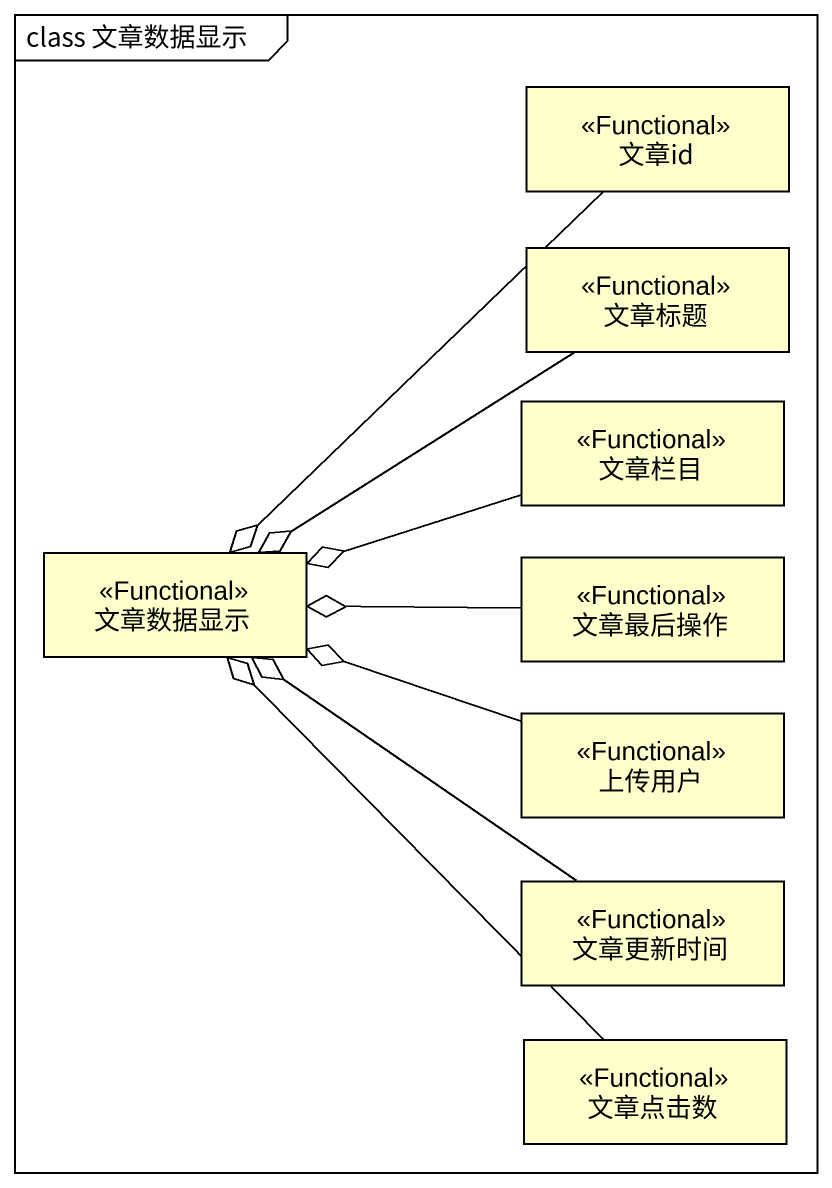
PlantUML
@startuml
mainframe class 文章数据显示
hide circle
hide empty members
class 文章id <<Functional>>
class 文章标题 <<Functional>>
class 文章栏目 <<Functional>>
class 文章数据显示 <<Functional>>
class 文章最后操作 <<Functional>>
class 上传用户 <<Functional>>
class 文章更新时间 <<Functional>>
class 文章点击数 <<Functional>>
文章id --o 文章数据显示
文章标题 --o 文章数据显示
文章栏目 -left-o 文章数据显示
文章最后操作 -left-o 文章数据显示
上传用户 -left-o 文章数据显示
文章更新时间 -up-o 文章数据显示
文章点击数 -up-o 文章数据显示
@enduml
